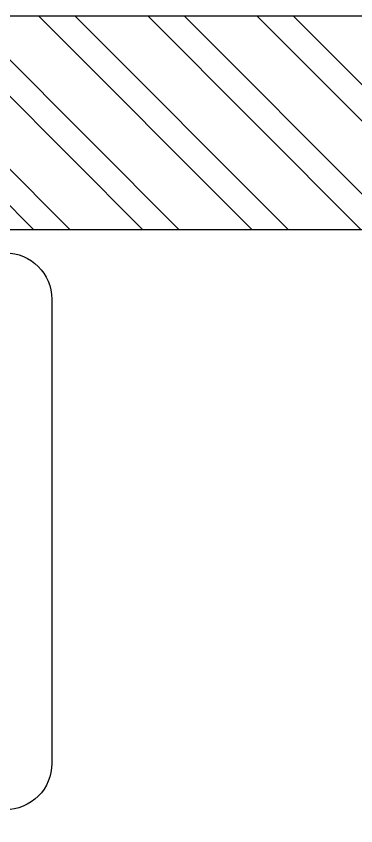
# Model space of a CAD drawing. Header units: feet. Extents: x 2754213 to 2776359, y -5767125 to -5759417.
# Drawn here: x 2770389 to 2770755, y -5760289 to -5759417 of the extents above; entities that cross this region are included whole.
import ezdxf

# ---------------------------------------------------------------- set-up
doc = ezdxf.new("R2010")
doc.units = ezdxf.units.FT
doc.header["$LTSCALE"] = 33
doc.header["$MEASUREMENT"] = 0
doc.layers.add('A-WALL', color=1, linetype='Continuous')
doc.layers.add('PDF_Geometry', color=7, linetype='Continuous')
for name, color, linetype, lineweight in [('LENS-FURNITURE', 13, 'Continuous', 9), ('LENS_DIMENSION', 193, 'Continuous', 0), ('LN-HATCH', 251, 'Continuous', 0)]:
    doc.layers.add(name, color=color, linetype=linetype, lineweight=lineweight)

# ---------------------------------------------------------------- blocks, each defined once
blk = doc.blocks.new('A$Ce8050de2')
at = {"layer": 'LN-HATCH'}
h = blk.add_hatch(dxfattribs=at)
h.set_pattern_fill('ANSI32', color=256, scale=222, angle=-90.00000000000001)
h.set_pattern_definition([(315, (-3180735.656141836, 5457392.18636491), (58.86663953378009, 58.86663953378008), []), (315, (-3180735.656141836, 5457352.941938621), (58.86663953378009, 58.86663953378008), [])])
h.paths.add_polyline_path([(-14381, 7478), (-14381, 7708), (-21001, 7708), (-21001, 7478), (-16495, 7478), (-16445, 7478)])
h.paths.add_polyline_path([(-14041, 7708), (-14041, 7478), (-9156, 7478), (-9156, 7708)])
h.paths.add_polyline_path([(-21021, 1818), (-21021, 1578), (-17924, 1578), (-17924, 1818)])
h.paths.add_polyline_path([(-17599, 1798), (-17599, 1578), (-14386, 1578), (-14386, 1798)])
h.paths.add_polyline_path([(-14041, 1808), (-14041, 1578), (-9121, 1578), (-9121, 1808)])
h.paths.add_polyline_path([(-7107, 1670), (-7107, 1041), (-6954, 1041), (-6954, 1808), (-8826, 1808), (-8826, 1670)])
h.paths.add_polyline_path([(-8891, 1299), (-9121, 1299), (-9121, 55), (-7119, 55), (-6966, 55), (-6137, 55), (-5877, 55), (-5877, 299.5), (-5877, 410), (-6137, 410), (-6137, 285), (-6966, 285), (-7119, 285), (-8891, 285)])
h.paths.add_polyline_path([(-4564, 230), (-4564, 0), (0, 0), (0, 7708), (-8661, 7708), (-8661, 7478), (-230, 7478), (-230, 230)])
at = {"layer": 'A-WALL'}
for p, q in [((0, 7708), (-8661, 7708)), ((-230, 7478), (-8661, 7478))]:
    blk.add_line(p, q, dxfattribs=at)
blk = doc.blocks.new('MOROTISED TABLE-TRIAL SET 950x600')
at = {"layer": 'PDF_Geometry', "lineweight": 25}
blk.add_lwpolyline([(415.5923622683621, 2.18279e-11), (550.0003704861738, 2.18279e-11, 0.4142524001247118), (599.9958994225599, 50.00260162355697), (599.9958994225599, 899.9973678589085, 0.4142518501714829), (550.0003704861738, 950.0000000000218), (50.00260613718999, 950.0000000000218, 0.4142929195148918), (4.605390131e-07, 899.9973678589085), (4.605390131e-07, 50.00260162355697, 0.414163635492108), (50.00260613718999, 2.18279e-11), (415.5923622683621, 2.18279e-11)], format="xyb", dxfattribs=at)

msp = doc.modelspace()

# ---------------------------------------------------------------- block references
at = {"layer": 'LENS-FURNITURE', "xscale": -1, "rotation": 90}
msp.add_blockref('MOROTISED TABLE-TRIAL SET 950x600', (2770427.041686097, -5759671.431937801), dxfattribs=at)
at = {"layer": 'LENS_DIMENSION'}
msp.add_blockref('A$Ce8050de2', (2776358.983637214, -5767124.573069568), dxfattribs=at)

doc.saveas('drawing.dxf')
